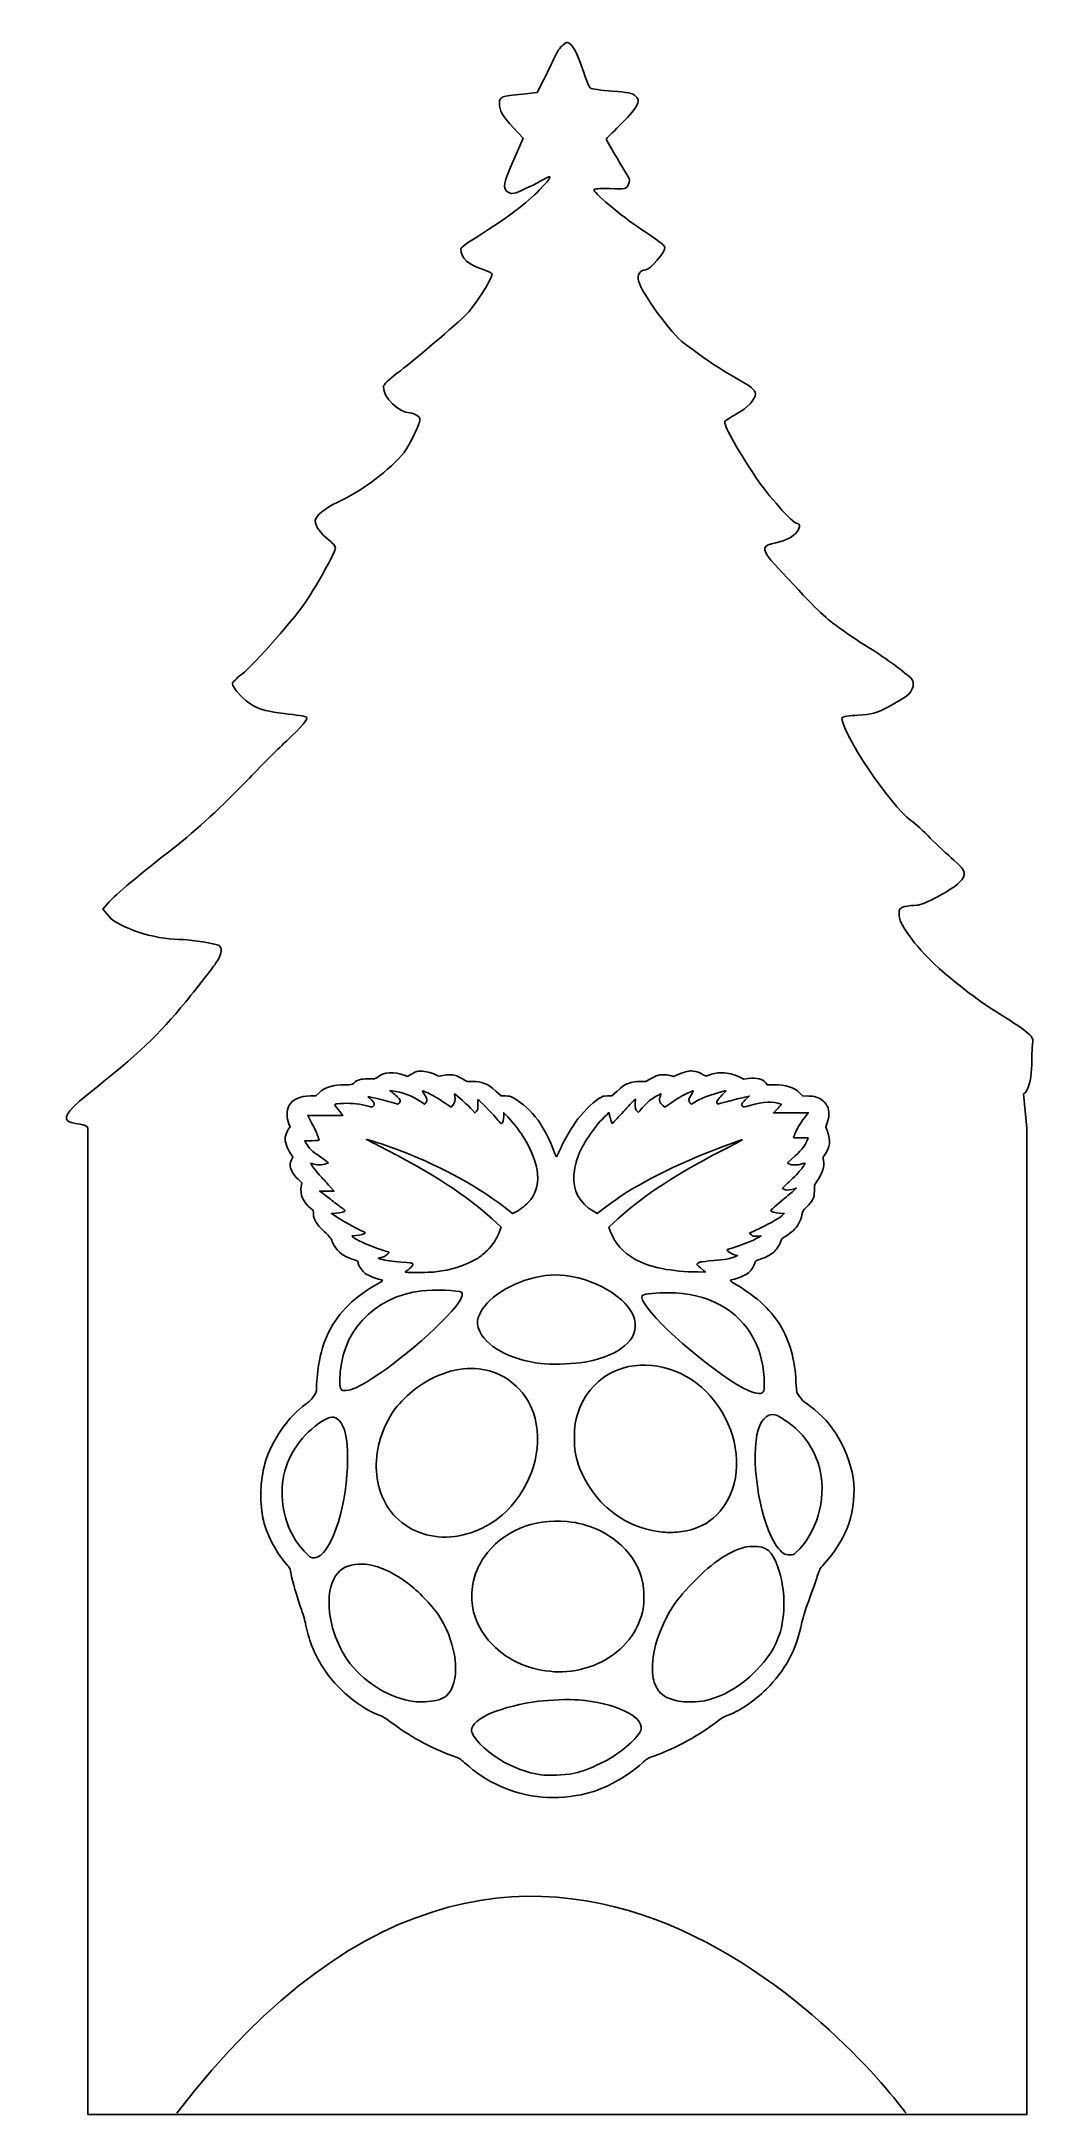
# Model space of a CAD drawing. Extents: x 48 to 331, y 45 to 638.
import ezdxf

# ---------------------------------------------------------------- set-up
doc = ezdxf.new("R2010")
doc.units = 0
doc.layers.add('Layer_1', color=7, linetype='CONTINUOUS')

msp = doc.modelspace()

# ---------------------------------------------------------------- linework, layer by layer
at = {"layer": 'Layer_1', "color": 7}
for points in [[(184.998818, 622.967236), (189.217406, 623.379444), (191.13228, 627.122027)], [(182.608617, 604.445032), (185.230292, 610.323965), (182.412343, 613.333233)], [(66.907421, 387.807463), (65.077648, 389.926091), (66.883604, 392.017102)], [(147.791963, 338.035601), (147.12276, 338.130116), (147.72789, 337.617266)], [(151.443862, 342.386501), (152.084842, 342.125051), (153.45147, 342.891941)], [(177.373748, 337.949396), (178.89216, 336.543379), (180.12633, 336.543379)], [(209.305583, 336.543379), (210.546413, 336.543379), (212.06487, 337.949396)], [(227.191943, 342.370541), (228.176693, 342.126634), (229.725585, 342.754811)], [(247.123792, 341.883679), (248.250615, 341.337866), (249.549615, 341.512954)], [(254.539418, 340.297871), (254.98743, 339.736924), (256.79313, 339.736924)], [(60.832593, 327.374339), (60.832593, 45.36), (329.192929, 45.36), (329.192929, 327.374339), (328.186806, 337.114622)], [(132.413752, 332.532529), (133.667438, 330.950794), (128.650665, 330.950794), (123.633938, 330.950794), (124.853002, 328.672819)], [(124.432815, 336.542839), (126.00195, 336.544339), (126.892733, 337.430246)], [(149.757705, 334.489166), (149.46504, 334.156451), (147.792053, 334.644491)], [(157.401735, 334.571209), (157.057462, 334.153129), (155.756947, 335.023856)], [(165.08826, 333.911374), (164.58405, 333.362674), (162.879765, 334.520036)], [(171.852, 332.233361), (171.35688, 331.703884), (170.580368, 332.645779)], [(217.20114, 334.452536), (217.307243, 335.649724), (216.782678, 335.179714)], [(227.392777, 334.520059), (225.68478, 333.360146), (225.170025, 333.774206)], [(234.128348, 334.707296), (233.221417, 334.153039), (232.875982, 334.572491)], [(248.691998, 335.433161), (249.796185, 336.526031), (246.977122, 335.830429)], [(265.575157, 330.272989), (266.661465, 331.751674), (261.687615, 331.751674), (256.713728, 331.751674), (257.953485, 332.944234)], [(264.199335, 337.445246), (265.070438, 336.578944), (266.828655, 336.516919)], [(118.180582, 327.112046), (118.598272, 327.744146), (118.259662, 328.565396)], [(180.780743, 330.591064), (179.663925, 331.750684), (179.6496, 330.830876)], [(209.845702, 331.166021), (209.734882, 331.778816), (208.987065, 331.086109)], [(211.07889, 329.067679), (210.660262, 328.700734), (210.308385, 329.626939)], [(272.12493, 328.877486), (271.689705, 327.689224), (272.169502, 326.390464)], [(124.88715, 323.757214), (122.77521, 323.757214), (123.187222, 322.980236)], [(266.338245, 323.798711), (266.654985, 324.558079), (264.566182, 324.558079)], [(129.120727, 317.784109), (129.52137, 317.372786), (129.03696, 317.196971)], [(261.237337, 317.101076), (260.764237, 317.396906), (262.931407, 319.418884)], [(121.766033, 310.654616), (121.939838, 311.684411), (120.864743, 312.724811)], [(129.90081, 310.769141), (131.168183, 309.370421), (129.107393, 309.362921), (127.046603, 309.355421), (127.627298, 308.923309)], [(262.72857, 309.678821), (263.230462, 310.190089), (262.792425, 310.031524)], [(269.253502, 312.256579), (268.43415, 311.072546), (268.426575, 309.459086)], [(131.778427, 303.015694), (130.392615, 302.894929), (132.31659, 301.671206)], [(179.902132, 304.731686), (182.193735, 302.978374), (182.894625, 303.316106)], [(205.28616, 303.595691), (206.399475, 302.959586), (208.715805, 304.734994)], [(259.430273, 302.528404), (259.811775, 302.926624), (258.47667, 303.024814)], [(137.453655, 296.628289), (136.316895, 296.534509), (136.752577, 296.099659)], [(178.4352, 297.774844), (178.87941, 299.048869), (176.325488, 301.415861)], [(212.279378, 301.418944), (209.725552, 299.052011), (210.109132, 297.937781)], [(250.427925, 296.857459), (249.869678, 297.334099), (252.953258, 298.776191)], [(252.516803, 296.152534), (253.17921, 296.549389), (252.082673, 296.465156)], [(245.861985, 290.642524), (246.500415, 290.956976), (245.998545, 291.063056)], [(144.27837, 290.256199), (143.776432, 290.141494), (144.529313, 289.916231)], [(161.92872, 286.506604), (161.93022, 286.505104)], [(235.20693, 286.220681), (237.29817, 286.202306), (236.713365, 286.694164)], [(263.178847, 254.853131), (263.376172, 251.735936), (264.180667, 250.585879)], [(253.765515, 251.922514), (253.76583, 251.922551)], [(199.154385, 142.795024), (199.154385, 142.795309)], [(190.706018, 136.075654), (190.705695, 136.080904)]]:
    msp.add_lwpolyline(points, dxfattribs=at)
for points in [[(194.157343, 633.44564), (194.767945, 634.865225), (195.865379, 636.480269), (196.596148, 637.034663)], [(196.596148, 637.034663), (197.862614, 637.995501), (197.984925, 637.977113), (199.213149, 636.641144)], [(199.213149, 636.641144), (199.921802, 635.870324), (201.249754, 632.944418), (202.164182, 630.139119)], [(191.13228, 627.122027), (192.185453, 629.180427), (193.54672, 632.026058), (194.157343, 633.44564)], [(202.164182, 630.139119), (203.078594, 627.33386), (204.087903, 624.851774), (204.407056, 624.623357)], [(178.411763, 620.398559), (178.411763, 622.159404), (178.973691, 622.378531), (184.998818, 622.967236)], [(204.407056, 624.623357), (204.726206, 624.394961), (207.534337, 624.034247), (210.647305, 623.821734)], [(210.647305, 623.821734), (215.014501, 623.523586), (216.544932, 623.186339), (217.347661, 622.345215)], [(217.347661, 622.345215), (218.347534, 621.29751), (218.352637, 621.183473), (217.479047, 619.416185)], [(182.412343, 613.333233), (179.265081, 616.694159), (178.411763, 618.201161), (178.411763, 620.398559)], [(217.479047, 619.416185), (216.979081, 618.404789), (214.852927, 615.934352), (212.754217, 613.926341)], [(212.754217, 613.926341), (210.655485, 611.918348), (208.938393, 610.161732), (208.938393, 610.022798)], [(208.938393, 610.022798), (208.938393, 609.781223), (212.730088, 603.378714), (214.867913, 600.010345)], [(180.940051, 594.874703), (179.234606, 595.886675), (179.518728, 597.516248), (182.608617, 604.445032)], [(189.883395, 595.563622), (193.416846, 599.247164), (193.779258, 600.204183), (191.013563, 598.54824)], [(214.867913, 600.010345), (215.711866, 598.680615), (215.778812, 598.177528), (215.260903, 597.057023)], [(172.49068, 582.461328), (180.494683, 587.447339), (186.274153, 591.801149), (189.883395, 595.563622)], [(185.729749, 595.840808), (182.730283, 594.427493), (181.956699, 594.271432), (180.940051, 594.874703)], [(191.013563, 598.54824), (190.074943, 597.986221), (187.6972, 596.767873), (185.729749, 595.840808)], [(209.945109, 595.91747), (206.972813, 596.051025), (205.317417, 595.90429), (205.427863, 595.519073)], [(205.427863, 595.519073), (205.787942, 594.260368), (214.849077, 586.859843), (220.082423, 583.55028)], [(215.260903, 597.057023), (214.675554, 595.790702), (214.343986, 595.719626), (209.945109, 595.91747)], [(167.359059, 578.747492), (167.359059, 579.031926), (169.668309, 580.703145), (172.49068, 582.461328)], [(220.082423, 583.55028), (223.071662, 581.659847), (225.590465, 579.693155), (225.679672, 579.179818)], [(174.069629, 572.693057), (169.536662, 574.081214), (167.359059, 576.04591), (167.359059, 578.747492)], [(225.679672, 579.179818), (225.904218, 577.887974), (221.467904, 572.666372), (220.145754, 572.666372)], [(168.801316, 559.814956), (170.943423, 561.808123), (176.306494, 570.06542), (176.306494, 571.370338)], [(176.306494, 571.370338), (176.306494, 571.721077), (175.299914, 572.316287), (174.069629, 572.693057)], [(220.145754, 572.666372), (218.653336, 572.666372), (217.719221, 571.187171), (218.170908, 569.539287)], [(218.170908, 569.539287), (219.180473, 565.856396), (227.595098, 554.316293), (231.132013, 551.764086)], [(149.332572, 543.253516), (153.083092, 546.01895), (163.476292, 554.860083), (168.801316, 559.814956)], [(231.132013, 551.764086), (231.807203, 551.276858), (234.017504, 549.647363), (236.043779, 548.142945)], [(236.043779, 548.142945), (238.07012, 546.638556), (241.865215, 544.177681), (244.477327, 542.674397)], [(145.2536, 539.229554), (145.2536, 539.832272), (146.913653, 541.469934), (149.332572, 543.253516)], [(244.477327, 542.674397), (250.715963, 539.083979), (251.570205, 538.433), (251.570205, 537.269048)], [(152.848919, 531.836223), (149.70659, 531.836223), (145.2536, 536.170779), (145.2536, 539.229554)], [(251.570205, 537.269048), (251.570205, 535.582574), (249.317788, 533.17931), (246.185447, 531.52363)], [(155.021499, 530.956029), (154.459582, 531.44015), (153.481938, 531.836223), (152.848919, 531.836223)], [(154.329171, 526.233138), (156.003131, 529.986076), (156.019303, 530.096378), (155.021499, 530.956029)], [(242.887813, 529.402139), (242.407256, 528.501841), (245.803237, 522.321585), (251.690258, 513.382847)], [(246.185447, 531.52363), (244.526564, 530.646778), (243.042585, 529.69208), (242.887813, 529.402139)], [(151.171251, 520.524179), (151.965403, 521.550635), (153.38647, 524.119658), (154.329171, 526.233138)], [(132.095622, 506.233905), (138.894916, 509.305487), (147.449716, 515.714225), (151.171251, 520.524179)], [(251.690258, 513.382847), (254.908808, 508.495779), (262.364996, 500.147121), (263.511028, 500.147121)], [(125.779808, 501.008797), (125.779808, 502.286445), (128.693608, 504.697031), (132.095622, 506.233905)], [(129.489985, 495.62903), (127.291442, 497.313632), (125.779808, 499.505516), (125.779808, 501.008797)], [(263.511028, 500.147121), (264.58261, 500.147121), (264.327152, 498.663674), (263.01763, 497.281394)], [(123.762283, 478.817952), (127.387562, 484.504552), (131.569322, 492.243985), (131.569322, 493.266914)], [(131.569322, 493.266914), (131.569322, 493.689785), (130.633608, 494.752757), (129.489985, 495.62903)], [(256.17547, 494.381498), (253.336558, 493.829666), (253.606408, 492.284472), (257.228087, 488.353697)], [(263.01763, 497.281394), (261.788239, 495.983693), (259.560099, 495.039379), (256.17547, 494.381498)], [(257.228087, 488.353697), (268.116506, 476.536167), (270.578565, 474.081579), (274.551372, 471.083185)], [(104.702899, 457.051943), (108.609735, 460.098312), (120.444565, 473.613772), (123.762283, 478.817952)], [(274.551372, 471.083185), (276.991171, 469.241756), (281.048868, 466.490783), (283.568394, 464.969906)], [(283.568394, 464.969906), (287.802802, 462.413849), (293.627488, 458.217394), (295.976381, 456.030414)], [(102.095425, 454.446757), (102.095425, 454.761352), (103.268789, 455.933676), (104.702899, 457.051943)], [(108.103342, 448.093905), (105.521803, 449.50796), (102.095425, 453.131042), (102.095425, 454.446757)], [(294.858709, 450.944538), (294.063335, 450.317265), (291.636227, 448.873234), (289.465152, 447.735578)], [(295.976381, 456.030414), (297.287051, 454.810116), (296.768523, 452.450772), (294.858709, 450.944538)], [(116.883337, 445.877714), (112.500454, 446.384801), (110.132274, 446.982568), (108.103342, 448.093905)], [(123.319361, 444.873008), (123.080445, 445.043724), (120.184276, 445.495774), (116.883337, 445.877714)], [(117.621862, 438.08775), (121.948197, 442.086974), (123.924526, 444.440603), (123.319361, 444.873008)], [(280.912507, 445.409342), (278.379547, 445.267625), (276.3072, 444.928751), (276.3072, 444.656384)], [(276.3072, 444.656384), (276.3072, 440.172094), (290.122823, 419.611519), (296.044157, 415.283641)], [(289.465152, 447.735578), (286.192729, 446.020807), (284.73033, 445.623047), (280.912507, 445.409342)], [(106.966786, 427.406099), (110.800738, 431.407905), (115.595527, 436.214625), (117.621862, 438.08775)], [(85.249216, 407.378764), (91.944422, 412.60724), (99.189363, 419.288306), (106.966786, 427.406099)], [(296.044157, 415.283641), (297.202034, 414.437392), (299.688925, 412.180299), (301.570526, 410.267954)], [(301.570526, 410.267954), (303.452107, 408.355611), (306.469601, 405.516699), (308.276008, 403.959223)], [(66.883604, 392.017102), (68.595508, 393.999242), (75.335998, 399.637247), (85.249216, 407.378764)], [(308.276008, 403.959223), (311.83329, 400.892216), (312.09113, 399.817148), (309.814285, 397.545066)], [(309.814285, 397.545066), (307.691107, 395.426225), (299.536662, 391.063663), (297.699429, 391.063663)], [(86.797258, 381.308499), (79.842271, 381.319129), (69.628527, 384.656754), (66.907421, 387.807463)], [(294.267812, 390.682749), (292.919939, 390.370612), (292.626405, 390.013129), (292.641712, 388.702182)], [(292.641712, 388.702182), (292.668712, 386.539589), (293.396882, 385.163207), (297.068797, 380.35442)], [(297.699429, 391.063663), (296.716649, 391.063663), (295.172419, 390.892096), (294.267812, 390.682749)], [(97.753286, 379.772433), (94.734983, 380.564363), (89.457287, 381.304352), (86.797258, 381.308499)], [(97.505033, 374.667179), (99.280766, 377.382359), (99.376308, 379.346641), (97.753286, 379.772433)], [(297.068797, 380.35442), (301.438715, 374.631506), (311.670972, 366.047183), (321.290221, 360.033818)], [(88.770028, 363.492454), (92.786383, 368.433814), (96.717138, 373.462469), (97.505033, 374.667179)], [(60.564257, 336.826593), (75.643033, 348.837066), (80.890024, 353.797583), (88.770028, 363.492454)], [(321.290221, 360.033818), (330.093051, 354.530877), (331.323888, 353.431934), (330.804935, 351.538767)], [(330.804935, 351.538767), (330.270061, 349.587644), (331.347699, 338.983829), (328.186701, 337.114622)], [(229.725585, 342.754811), (231.837195, 343.611131), (232.603072, 343.786361), (233.74119, 343.673696)], [(126.892733, 337.430584), (128.47815, 339.007106), (130.851165, 339.741784), (134.35824, 339.741784)], [(134.35824, 339.741784), (136.18887, 339.741784), (136.20834, 339.745534), (136.802722, 340.244449)], [(136.802722, 340.244449), (137.95236, 341.208941), (138.69501, 341.419661), (140.96673, 341.425901)], [(140.96673, 341.425901), (142.785667, 341.429651), (143.050912, 341.466626), (143.392597, 341.760049)], [(143.392598, 341.760049), (145.354883, 343.438721), (148.30428, 343.668169), (151.443862, 342.386501)], [(155.756947, 335.023856), (153.461977, 336.560531), (150.61932, 337.635416), (147.791963, 338.035601)], [(153.45147, 342.891941), (154.769325, 343.631501), (154.861335, 343.657819), (156.029775, 343.630601)], [(156.029775, 343.630601), (157.387695, 343.598276), (158.64867, 343.291091), (160.231868, 342.605359)], [(158.108347, 337.335551), (156.1347, 338.278811), (156.150322, 338.283806), (156.997305, 336.983141)], [(160.231868, 342.605359), (161.289915, 342.146944), (161.311935, 342.144544), (162.266468, 342.380816)], [(162.266468, 342.380816), (163.470847, 342.679144), (165.03084, 342.687731), (165.880763, 342.399191)], [(165.880763, 342.399169), (166.237358, 342.278779), (167.131455, 341.829259), (167.867572, 341.400064)], [(167.867572, 341.400064), (169.201815, 340.622179), (169.210103, 340.619854), (170.544383, 340.656964)], [(170.544382, 340.656964), (173.48697, 340.738999), (175.015793, 340.132751), (177.373747, 337.949396)], [(212.06487, 337.949396), (214.42284, 340.132751), (215.951662, 340.738871), (218.89425, 340.656964)], [(218.89425, 340.656964), (220.228477, 340.620814), (220.236803, 340.620814), (221.571053, 341.400064)], [(221.571053, 341.400064), (222.307162, 341.829461), (223.201223, 342.278869), (223.55787, 342.399169)], [(223.55787, 342.399169), (224.41251, 342.687454), (225.969555, 342.677089), (227.191943, 342.370519)], [(233.278995, 336.985676), (234.126022, 338.286206), (234.1416, 338.281234), (232.167945, 337.338086)], [(233.74119, 343.673696), (234.855277, 343.563394), (235.603815, 343.291331), (236.648205, 342.618011)], [(243.189203, 338.086016), (243.058935, 338.210629), (237.13269, 336.273296), (236.05902, 335.755421)], [(236.648205, 342.618011), (237.382695, 342.144431), (237.406027, 342.140546), (238.015552, 342.389861)], [(238.015552, 342.389861), (239.50671, 343.000076), (240.33678, 343.161341), (241.981732, 343.160366)], [(241.981733, 343.160366), (243.859823, 343.158866), (245.153115, 342.838039), (247.123793, 341.883679)], [(242.104447, 336.841091), (242.742555, 337.486174), (243.2307, 338.046371), (243.189203, 338.086016)], [(249.549615, 341.512954), (251.96475, 341.838146), (253.634415, 341.431654), (254.539418, 340.297871)], [(256.79313, 339.736924), (260.242088, 339.736924), (262.64148, 338.994499), (264.199335, 337.445246)], [(60.832593, 327.374339), (59.910806, 329.928752), (47.546351, 326.457553), (60.564257, 336.826593)], [(118.259663, 328.565396), (117.557595, 330.267394), (117.562282, 332.350691), (118.268888, 333.678551)], [(118.268918, 333.678551), (119.27142, 335.556199), (121.386765, 336.539156), (124.432815, 336.542839)], [(133.989795, 334.416589), (130.83018, 334.277291), (130.93332, 334.398214), (132.413752, 332.532529)], [(140.906572, 333.646339), (138.793927, 334.237099), (136.276147, 334.517434), (133.989795, 334.416589)], [(147.792053, 334.644491), (144.76845, 335.526574), (140.398245, 336.542951), (140.849085, 336.259279)], [(140.849085, 336.259279), (141.07926, 336.114656), (141.587288, 335.697386), (141.97836, 335.332406)], [(142.370483, 333.601189), (142.067888, 333.339754), (141.992093, 333.341899), (140.906573, 333.646339)], [(141.97836, 335.332406), (142.766235, 334.597031), (142.89003, 334.050484), (142.370483, 333.601189)], [(147.72789, 337.617266), (148.0608, 337.335409), (148.719495, 336.777686), (149.191785, 336.378326)], [(149.191785, 336.378326), (150.131303, 335.583821), (150.281047, 335.083961), (149.757705, 334.489166)], [(156.997305, 336.983141), (157.826857, 335.709461), (157.91343, 335.193056), (157.401735, 334.571209)], [(162.879765, 334.520036), (160.94745, 335.832334), (159.642247, 336.602471), (158.108348, 337.335551)], [(165.663457, 336.420319), (165.883665, 335.392489), (165.696757, 334.572604), (165.08826, 333.911374)], [(165.56781, 337.184494), (165.52986, 337.184494), (165.57231, 336.840671), (165.663457, 336.420319)], [(170.580368, 332.645779), (169.933328, 333.430691), (165.787643, 337.184494), (165.56781, 337.184494)], [(172.242225, 334.174406), (172.345927, 332.775229), (172.342643, 332.758211), (171.852, 332.233361)], [(172.261215, 335.569999), (172.19304, 335.581024), (172.184962, 334.950739), (172.24224, 334.174406)], [(178.005907, 329.622056), (177.16134, 330.708761), (172.495297, 335.539796), (172.261215, 335.569999)], [(180.12633, 336.543379), (181.264837, 336.543379), (181.449862, 336.493654), (182.512702, 335.900441)], [(182.512702, 335.900441), (185.048198, 334.485499), (187.36827, 332.376199), (189.454058, 329.589664)], [(200.137057, 329.025394), (201.897795, 331.544141), (204.913822, 334.577794), (206.871082, 335.798801)], [(206.871082, 335.798801), (208.02012, 336.515629), (208.111042, 336.543379), (209.305582, 336.543379)], [(213.877695, 332.072059), (212.568502, 330.621349), (211.308997, 329.269376), (211.07889, 329.067679)], [(216.782677, 335.179714), (216.494272, 334.921489), (215.186933, 333.522784), (213.877695, 332.072059)], [(217.90497, 332.061394), (217.276643, 332.559671), (217.08981, 333.194254), (217.20114, 334.452536)], [(218.543377, 332.298476), (218.230358, 331.885339), (218.159797, 331.859074), (217.90497, 332.061394)], [(221.57211, 335.389976), (220.765335, 334.784576), (219.27222, 333.260509), (218.543377, 332.298476)], [(224.606602, 337.138519), (224.503147, 337.237624), (222.486045, 336.075784), (221.57211, 335.389976)], [(225.170025, 333.774206), (224.18745, 334.564181), (223.94979, 335.425511), (224.41857, 336.497569)], [(224.41857, 336.497569), (224.55771, 336.816296), (224.642648, 337.104364), (224.606603, 337.138519)], [(232.167945, 337.338086), (230.633347, 336.604676), (229.328715, 335.834756), (227.392777, 334.520059)], [(232.875982, 334.572491), (232.363027, 335.195606), (232.449285, 335.711336), (233.278995, 336.985676)], [(236.05902, 335.755421), (235.49598, 335.483944), (234.62724, 335.012171), (234.128348, 334.707296)], [(240.692017, 334.360354), (240.35355, 334.868779), (240.624967, 335.345306), (242.104447, 336.841091)], [(242.487908, 334.652966), (241.256062, 334.297676), (240.784695, 334.220831), (240.692017, 334.360354)], [(246.977122, 335.830429), (245.426662, 335.447606), (243.406507, 334.917949), (242.487908, 334.652966)], [(247.587758, 334.109689), (247.587758, 334.236506), (248.084662, 334.832074), (248.691998, 335.433161)], [(247.90452, 333.605006), (247.73007, 333.755869), (247.587758, 333.982856), (247.587758, 334.109689)], [(249.96351, 333.815951), (248.311275, 333.356036), (248.20521, 333.345191), (247.90452, 333.605006)], [(258.953115, 334.219564), (256.453343, 335.081434), (254.136375, 334.977394), (249.96351, 333.815951)], [(257.953485, 332.944234), (258.813728, 333.771724), (259.119742, 334.162121), (258.953115, 334.219564)], [(266.828655, 336.516911), (268.324065, 336.463886), (268.72644, 336.389359), (269.520607, 336.018214)], [(269.520607, 336.018214), (270.743767, 335.446414), (271.625835, 334.608761), (272.144378, 333.526459)], [(272.144378, 333.526459), (272.737042, 332.289559), (272.729677, 330.529399), (272.124953, 328.877486)], [(117.196545, 324.755696), (117.33201, 325.503281), (117.700522, 326.385439), (118.180582, 327.112046)], [(124.853003, 328.672819), (125.523488, 327.419944), (126.24597, 325.891346), (126.45846, 325.275866)], [(179.046345, 328.595809), (178.939298, 328.559659), (178.471103, 329.023391), (178.005908, 329.622056)], [(179.649577, 330.830876), (179.635252, 329.790994), (179.337488, 328.688561), (179.046345, 328.595809)], [(185.147355, 325.011409), (184.054725, 326.744239), (182.18673, 329.131159), (180.780743, 330.591064)], [(189.454058, 329.589664), (190.795215, 327.797906), (192.961327, 323.665339), (193.914578, 321.079751)], [(195.372698, 320.439971), (196.467593, 322.970231), (198.637163, 326.879809), (200.137058, 329.025394)], [(208.987065, 331.086109), (205.929128, 328.253344), (202.632315, 323.493484), (201.03345, 319.603069)], [(210.308385, 329.626939), (210.114698, 330.136391), (209.906797, 330.828971), (209.845702, 331.166021)], [(262.889385, 325.757006), (263.407567, 327.072416), (264.188573, 328.385629), (265.575157, 330.272989)], [(272.169503, 326.390464), (273.190335, 323.626931), (272.981378, 321.963911), (271.322558, 319.649764)], [(118.965338, 319.714564), (117.72183, 321.568871), (116.994525, 323.641669), (117.196545, 324.755696)], [(123.187222, 322.980236), (123.815647, 321.795229), (125.122462, 320.540711), (127.01031, 319.309999)], [(126.922088, 323.957059), (126.981263, 323.803811), (126.506288, 323.757214), (124.88715, 323.757214)], [(126.45846, 325.275866), (126.671108, 324.660446), (126.879458, 324.066971), (126.922087, 323.957059)], [(143.74014, 322.403149), (141.879008, 323.356706), (140.37864, 324.158276), (140.405962, 324.184391)], [(140.405963, 324.184391), (140.49075, 324.265699), (145.652085, 322.562599), (148.448512, 321.530584)], [(176.325488, 301.415861), (169.167465, 308.049941), (159.10632, 314.530076), (143.74014, 322.403149)], [(148.448512, 321.530584), (160.47996, 317.090411), (171.30621, 311.308256), (179.902133, 304.731686)], [(186.652785, 306.091646), (190.72104, 310.333864), (190.18941, 317.015096), (185.147355, 325.011409)], [(193.914578, 321.079751), (194.31096, 320.004079), (194.673285, 319.123774), (194.719313, 319.123609)], [(194.719313, 319.123609), (194.766638, 319.123421), (195.059318, 319.715741), (195.372697, 320.439971)], [(208.715805, 304.734994), (216.286507, 310.537526), (226.383412, 315.857531), (239.724165, 321.073219)], [(244.70277, 322.321586), (229.59696, 314.593984), (219.406567, 308.024464), (212.279378, 301.418944)], [(239.724165, 321.073219), (243.561998, 322.573609), (247.7838, 324.104374), (247.866457, 324.025406)], [(247.866457, 324.025406), (247.901408, 323.993081), (246.474758, 323.228104), (244.70277, 322.321586)], [(262.47738, 324.634421), (262.47738, 324.675146), (262.663155, 325.181516), (262.889385, 325.757006)], [(264.566182, 324.558079), (263.417295, 324.558079), (262.47738, 324.594229), (262.47738, 324.634421)], [(262.931408, 319.418884), (265.061692, 321.406414), (265.662892, 322.179281), (266.338245, 323.798711)], [(120.864742, 312.724811), (119.08506, 314.447066), (118.31295, 316.287386), (118.761705, 317.737571)], [(118.761705, 317.737571), (118.874415, 318.102289), (119.081828, 318.524554), (119.22249, 318.675544)], [(119.22249, 318.675544), (119.45406, 318.924439), (119.430375, 319.021144), (118.965338, 319.714564)], [(124.909125, 317.189629), (124.463025, 317.352236), (124.452128, 317.344346), (124.641578, 317.001259)], [(124.641578, 317.001259), (125.090047, 316.188634), (126.176272, 314.803954), (127.366883, 313.526659)], [(129.03696, 317.196971), (127.68534, 316.705264), (126.247815, 316.702781), (124.909125, 317.189471)], [(127.01031, 319.309999), (127.95063, 318.697054), (128.90028, 318.010384), (129.120727, 317.784109)], [(201.03345, 319.603069), (200.445037, 318.171334), (199.791892, 315.463226), (199.66473, 313.928141)], [(264.823043, 317.108419), (263.50965, 316.735564), (261.824505, 316.731049), (261.237338, 317.100919)], [(261.700455, 312.486386), (263.312302, 313.985366), (264.391192, 315.141446), (264.96771, 315.987506)], [(265.770787, 317.305744), (265.735838, 317.338069), (265.31238, 317.247394), (264.823042, 317.108419)], [(264.96771, 315.987506), (265.441282, 316.682231), (265.802543, 317.275444), (265.770787, 317.305744)], [(271.031415, 318.104389), (271.374908, 316.470701), (270.75189, 314.422369), (269.253503, 312.256579)], [(271.322558, 319.649764), (270.86607, 319.012661), (270.85374, 318.948484), (271.031415, 318.104389)], [(124.545608, 304.361224), (122.32944, 306.180071), (121.375763, 308.339329), (121.766033, 310.654616)], [(127.366883, 313.526659), (128.063505, 312.779374), (129.203767, 311.538484), (129.90081, 310.769141)], [(127.627297, 308.923624), (127.946482, 308.686174), (129.075952, 307.819159), (130.136798, 306.997339)], [(199.66473, 313.928141), (199.3086, 309.628151), (201.374895, 305.830121), (205.28616, 303.595691)], [(259.296322, 310.120331), (259.294823, 310.190831), (260.37687, 311.255486), (261.700455, 312.486386)], [(259.87113, 309.763631), (259.55631, 309.889346), (259.29765, 310.049419), (259.296322, 310.120331)], [(262.792425, 310.031524), (261.727072, 309.645094), (260.459243, 309.528896), (259.87113, 309.763631)], [(259.968135, 307.325134), (261.210323, 308.338444), (262.452533, 309.397601), (262.72857, 309.678821)], [(268.426598, 309.459086), (268.419022, 308.014211), (268.366598, 307.745546), (267.930578, 306.886541)], [(125.291152, 302.745116), (125.291152, 303.735709), (125.281927, 303.757579), (124.545608, 304.361224)], [(128.314853, 297.839899), (125.949412, 300.113914), (125.291152, 301.181771), (125.291152, 302.745116)], [(130.136798, 306.997339), (131.197688, 306.175534), (132.57384, 305.141636), (133.194922, 304.699759)], [(134.324197, 303.747926), (134.324197, 303.469661), (133.166558, 303.136631), (131.778427, 303.015694)], [(133.194923, 304.699759), (133.816012, 304.257671), (134.324197, 303.829564), (134.324197, 303.747926)], [(182.894625, 303.316106), (184.122877, 303.907564), (185.615235, 305.009696), (186.652785, 306.091646)], [(252.953258, 298.776191), (256.008788, 300.205166), (258.6939, 301.760711), (259.430273, 302.528404)], [(255.952928, 303.731246), (255.952928, 303.931804), (257.442817, 305.265116), (259.968135, 307.325134)], [(258.47667, 303.024814), (257.175067, 303.120799), (255.952928, 303.462821), (255.952928, 303.731246)], [(264.85836, 302.525944), (264.567203, 300.881801), (263.716987, 299.359601), (262.34709, 298.030369)], [(266.254087, 304.808441), (265.083577, 303.707554), (265.060957, 303.670556), (264.85836, 302.525944)], [(267.930578, 306.886541), (267.61656, 306.267544), (267.02202, 305.530624), (266.254087, 304.808441)], [(130.63833, 294.960724), (130.298325, 295.854596), (130.015447, 296.205004), (128.314853, 297.839899)], [(132.31659, 301.671206), (134.20704, 300.468784), (136.821292, 299.043934), (139.050435, 298.001074)], [(140.17971, 297.381671), (140.17971, 297.175736), (138.514117, 296.715686), (137.453655, 296.628289)], [(139.050435, 298.001074), (139.671525, 297.710621), (140.17971, 297.431734), (140.17971, 297.381671)], [(174.895778, 292.339106), (176.5968, 293.976259), (177.70344, 295.675856), (178.4352, 297.774844)], [(210.109132, 297.937781), (211.270275, 294.566434), (213.716895, 291.786484), (217.243148, 289.831714)], [(252.082673, 296.465156), (251.04447, 296.385686), (250.956457, 296.406431), (250.427925, 296.857459)], [(260.274862, 296.430206), (259.162432, 295.832366), (259.116285, 295.782229), (258.71646, 294.737464)], [(262.34709, 298.030369), (261.728977, 297.430601), (260.796502, 296.710526), (260.274862, 296.430206)], [(136.667595, 289.785281), (133.52484, 290.743699), (131.620898, 292.377994), (130.63833, 294.960724)], [(136.752578, 296.099659), (137.469705, 295.384451), (140.23185, 294.126019), (143.609265, 292.975834)], [(143.609265, 292.975834), (145.35759, 292.380454), (146.820165, 291.868429), (146.859427, 291.838024)], [(146.47062, 291.323906), (146.005103, 290.859686), (145.195343, 290.465269), (144.27837, 290.256199)], [(146.859427, 291.838024), (146.897452, 291.805699), (146.72397, 291.576581), (146.47062, 291.323906)], [(172.3026, 290.208499), (172.900717, 290.583184), (174.067642, 291.542066), (174.895778, 292.339106)], [(239.55744, 289.469914), (242.711647, 289.703411), (244.709738, 290.074856), (245.861985, 290.642524)], [(243.80928, 292.119236), (243.46773, 292.459826), (243.411983, 292.593604), (243.588293, 292.648331)], [(243.588292, 292.648331), (247.987245, 294.014951), (250.776765, 295.109711), (252.516802, 296.152534)], [(245.998545, 291.063056), (245.109525, 291.250729), (244.27785, 291.651941), (243.80928, 292.119236)], [(256.63026, 291.743629), (255.786952, 291.053899), (254.049517, 290.169296), (252.774585, 289.780459)], [(258.71646, 294.737464), (258.283613, 293.606929), (257.455973, 292.418944), (256.63026, 291.743629)], [(138.006, 288.913511), (138.006, 289.287259), (137.746485, 289.456271), (136.667595, 289.785281)], [(139.73226, 286.092229), (139.048755, 286.662326), (138.006, 288.366559), (138.006, 288.913511)], [(143.861513, 284.193589), (142.385632, 284.555134), (140.579385, 285.385654), (139.73226, 286.092229)], [(144.529313, 289.916231), (145.92843, 289.497199), (147.612975, 289.251911), (150.384832, 289.063211)], [(150.384833, 289.063211), (152.952098, 288.888491), (153.73179, 288.748774), (153.73023, 288.463406)], [(152.213662, 286.772884), (151.348965, 286.216481), (151.348643, 286.215896), (151.828643, 286.138429)], [(151.828643, 286.138429), (152.092897, 286.097704), (154.002855, 286.081204), (156.073207, 286.106104)], [(153.73023, 288.463406), (153.72798, 288.107419), (152.965035, 287.256326), (152.213662, 286.772884)], [(156.073207, 286.106126), (159.067267, 286.142276), (160.265355, 286.223584), (161.92872, 286.506604)], [(161.929988, 286.505449), (165.903008, 287.180441), (169.545097, 288.480701), (172.3026, 290.208499)], [(197.165527, 285.239711), (190.080915, 286.079554), (180.978135, 283.049306), (175.709797, 278.097356)], [(217.239525, 271.546556), (216.646237, 277.646209), (207.270247, 284.041849), (197.165527, 285.239711)], [(217.243148, 289.831714), (221.362215, 287.548414), (227.638103, 286.286861), (235.20693, 286.220681)], [(234.87303, 288.422209), (234.87303, 288.632801), (235.309177, 288.911861), (235.902472, 289.081181)], [(236.713365, 286.694186), (235.433782, 287.774704), (234.87303, 288.301226), (234.87303, 288.422209)], [(235.902472, 289.081181), (236.210295, 289.168909), (237.855187, 289.344064), (239.55744, 289.469914)], [(249.70992, 286.087406), (248.86278, 285.380824), (247.056525, 284.550304), (245.580697, 284.188759)], [(251.436165, 288.908681), (251.436165, 288.361766), (250.393372, 286.657534), (249.70992, 286.087406)], [(252.774585, 289.780459), (251.69568, 289.451689), (251.436165, 289.282399), (251.436165, 288.908681)], [(156.241785, 280.845034), (142.153208, 279.051619), (132.81969, 268.796989), (132.81969, 255.111596)], [(135.245557, 276.692764), (137.992267, 279.344074), (140.36358, 281.066681), (143.952247, 283.017611)], [(145.074563, 283.811681), (145.005413, 283.874981), (144.45963, 284.046964), (143.861513, 284.193589)], [(143.952247, 283.017611), (144.638595, 283.390924), (145.143608, 283.748036), (145.074563, 283.811681)], [(167.567273, 280.409284), (166.83537, 280.989709), (159.57369, 281.268964), (156.241785, 280.845034)], [(165.921427, 276.386381), (167.623957, 278.532019), (168.189975, 279.915521), (167.567273, 280.409284)], [(219.355778, 279.599104), (219.240803, 279.509906), (219.14646, 279.216724), (219.14646, 278.947654)], [(219.14646, 278.947654), (219.14646, 275.576726), (235.480568, 260.603876), (246.24915, 254.103611)], [(226.66047, 280.296926), (223.69014, 280.298426), (219.775507, 279.924079), (219.355777, 279.599104)], [(251.173455, 267.032456), (246.720188, 275.509189), (237.881205, 280.292104), (226.66047, 280.296926)], [(244.362675, 283.801864), (244.290525, 283.735639), (245.174318, 283.123954), (246.3258, 282.442436)], [(245.580697, 284.188759), (244.982557, 284.042306), (244.43445, 283.868599), (244.362675, 283.801864)], [(246.3258, 282.442436), (249.51771, 280.553224), (251.647612, 278.965346), (253.94634, 276.761141)], [(126.72669, 259.493996), (127.8543, 266.662616), (130.602577, 272.211056), (135.245557, 276.692764)], [(137.34963, 253.127374), (144.62046, 256.418314), (160.032105, 268.964231), (165.921427, 276.386381)], [(175.709798, 278.097356), (173.535967, 276.054034), (172.130032, 273.521974), (172.138837, 271.666256)], [(253.94634, 276.761141), (258.160478, 272.720216), (260.651865, 268.400104), (262.05933, 262.693046)], [(172.138837, 271.666256), (172.141087, 271.258069), (172.31691, 270.451159), (172.530487, 269.873561)], [(172.530487, 269.873561), (174.315892, 265.041184), (181.36608, 261.140734), (190.28715, 260.049829)], [(201.500317, 260.273269), (211.575855, 261.727211), (217.763542, 266.159149), (217.239525, 271.546556)], [(254.11242, 254.392166), (254.11242, 258.882259), (253.046355, 263.467586), (251.173455, 267.032456)], [(238.697362, 250.782019), (232.37322, 258.028894), (222.124132, 261.298159), (213.709538, 258.752651)], [(262.05933, 262.693046), (262.699725, 260.096329), (262.963905, 258.246004), (263.178847, 254.853131)], [(126.127665, 252.749599), (126.127665, 254.192621), (126.432165, 257.622581), (126.72669, 259.493996)], [(132.81969, 255.111596), (132.81969, 253.334111), (132.85269, 253.100359), (133.182457, 252.702394)], [(172.573717, 258.540806), (166.778498, 259.237789), (159.689047, 256.960489), (154.165372, 252.627664)], [(183.280725, 253.510429), (180.12594, 256.509596), (176.913428, 258.018896), (172.573718, 258.540806)], [(190.28715, 260.049829), (192.836385, 259.738249), (198.585675, 259.852496), (201.500362, 260.273306)], [(213.709538, 258.752651), (207.800595, 256.965221), (203.126647, 252.410974), (201.017745, 246.385969)], [(123.149527, 248.504681), (124.097325, 249.173254), (124.660732, 249.729304), (125.28258, 250.609871)], [(125.28258, 250.609871), (126.060803, 251.711824), (126.127665, 251.881069), (126.127665, 252.749599)], [(133.182457, 252.702394), (133.527697, 252.282941), (133.599195, 252.265286), (134.65905, 252.337669)], [(134.65905, 252.337669), (135.52545, 252.396769), (136.12305, 252.572606), (137.349547, 253.127501)], [(154.165372, 252.627664), (152.530035, 251.344841), (149.936003, 248.799004), (148.701405, 247.265171)], [(188.119432, 245.977414), (187.051725, 249.091714), (185.67633, 251.232941), (183.280725, 253.510429)], [(245.001593, 224.094934), (247.914787, 232.592389), (245.444408, 243.050831), (238.697362, 250.782019)], [(246.24915, 254.103611), (249.222397, 252.308839), (251.146005, 251.516494), (252.552585, 251.507119)], [(252.552585, 251.507119), (253.292888, 251.503369), (253.469198, 251.562544), (253.765515, 251.922514)], [(253.76583, 251.922551), (254.075587, 252.299021), (254.11242, 252.561904), (254.11242, 254.392166)], [(264.180667, 250.585879), (264.763267, 249.752944), (265.29684, 249.226054), (266.115563, 248.675306)], [(111.381675, 231.442166), (113.49261, 238.340674), (117.994943, 244.868779), (123.149528, 248.504681)], [(127.802498, 243.585866), (122.10957, 239.915794), (118.156193, 234.389599), (116.852265, 228.279034)], [(132.55047, 243.826526), (131.306348, 245.142364), (130.124032, 245.082424), (127.802497, 243.585866)], [(135.010665, 232.798136), (135.010762, 238.820464), (134.308882, 241.966789), (132.55047, 243.826526)], [(148.701405, 247.265171), (147.480967, 245.748941), (145.658625, 242.261681), (144.802118, 239.803421)], [(181.815165, 219.290314), (188.562038, 227.021501), (191.032605, 237.479944), (188.119432, 245.977414)], [(201.017745, 246.385969), (200.125777, 243.837701), (199.846223, 242.062736), (199.834477, 238.872716)], [(257.092185, 245.432359), (254.753078, 245.840996), (252.82095, 243.642484), (252.030053, 239.672014)], [(262.338705, 242.178379), (260.56908, 243.633566), (257.89494, 245.292139), (257.092185, 245.432359)], [(266.115563, 248.675306), (269.377515, 246.481031), (272.36361, 243.460369), (274.48911, 240.204851)], [(144.802118, 239.803421), (142.835573, 234.159326), (142.708133, 228.347801), (144.440325, 223.295674)], [(199.834477, 238.872716), (199.820153, 235.504819), (200.074575, 233.844154), (201.024187, 231.043504)], [(252.030053, 239.672014), (250.256145, 230.766454), (253.200585, 214.048564), (257.632778, 207.860606)], [(270.08055, 229.397906), (269.027002, 234.345739), (266.211547, 238.993586), (262.338705, 242.178379)], [(274.48911, 240.204851), (279.833152, 232.019764), (281.176762, 222.784729), (278.262645, 214.268959)], [(110.815853, 216.134374), (109.866758, 220.902094), (110.077515, 226.604006), (111.381675, 231.442166)], [(126.551708, 204.803606), (130.872277, 206.678891), (135.010433, 220.373914), (135.010665, 232.798136)], [(116.852265, 228.279034), (115.49814, 221.933314), (116.814315, 214.678061), (120.27789, 209.377039)], [(201.024187, 231.043504), (202.213132, 227.537689), (204.594097, 223.630429), (207.43164, 220.528789)], [(263.16642, 206.032616), (269.050957, 211.454921), (271.87161, 220.986746), (270.08055, 229.397906)], [(144.440325, 223.295674), (145.427678, 220.415704), (146.784832, 218.209571), (148.83909, 216.145369)], [(165.777885, 210.651289), (171.781913, 211.426376), (177.76524, 214.649486), (181.815165, 219.290314)], [(207.43164, 220.528789), (211.816665, 215.735569), (218.511675, 212.434901), (225.002318, 211.866274)], [(238.38636, 214.975526), (241.404038, 217.194889), (243.740085, 220.415171), (245.001593, 224.094934)], [(117.5316, 202.733449), (114.230722, 206.608376), (111.814943, 211.374664), (110.739368, 216.134374)], [(148.83909, 216.145369), (153.243247, 211.719881), (159.168465, 209.798066), (165.778043, 210.651289)], [(197.76747, 214.879339), (188.122072, 215.859101), (179.149988, 212.028664), (174.026287, 204.743426)], [(213.30216, 208.025411), (209.23086, 211.902709), (203.895007, 214.256854), (197.76747, 214.879339)], [(229.18482, 211.867466), (232.853078, 212.190146), (236.081843, 213.280736), (238.38636, 214.975526)], [(278.262645, 214.268959), (276.860167, 210.170539), (273.892388, 205.432849), (270.740295, 202.260394)], [(120.27789, 209.377039), (121.513485, 207.486626), (123.908708, 204.861199), (124.62195, 204.615439)], [(219.42159, 197.310124), (218.493382, 201.535181), (216.557205, 204.925504), (213.30216, 208.025411)], [(225.002318, 211.866274), (227.087895, 211.683664), (227.09445, 211.683664), (229.18482, 211.867774)], [(250.85007, 207.767854), (249.304583, 207.756829), (248.795348, 207.685076), (247.67139, 207.317599)], [(258.033608, 201.797209), (256.307025, 206.550349), (254.808922, 207.795491), (250.85007, 207.767854)], [(257.632778, 207.860606), (258.99408, 205.959994), (260.07876, 205.257851), (261.518738, 205.345144)], [(118.92537, 199.696106), (118.564507, 201.515749), (118.558808, 201.527531), (117.5316, 202.733449)], [(124.62195, 204.615439), (125.124218, 204.442181), (125.89173, 204.517249), (126.551708, 204.803809)], [(134.365477, 201.804146), (132.15456, 200.735389), (130.726935, 198.530284), (129.95511, 194.991986)], [(152.310203, 197.177636), (145.556235, 202.283134), (138.904178, 203.998136), (134.365477, 201.804146)], [(174.026288, 204.743426), (172.572, 202.675601), (171.252068, 199.526569), (170.77665, 196.990399)], [(247.67139, 207.317599), (242.725222, 205.700231), (237.330758, 201.610684), (231.624442, 195.152261)], [(258.364703, 182.363546), (260.31825, 188.203654), (260.18772, 195.867506), (258.033608, 201.797209)], [(261.518737, 205.345144), (262.376182, 205.397119), (262.559917, 205.473791), (263.16642, 206.032616)], [(270.740295, 202.260394), (270.104377, 201.620321), (269.942678, 201.285491), (269.273888, 199.223081)], [(121.614345, 190.395304), (120.263115, 194.269129), (119.431477, 197.145664), (118.92537, 199.696106)], [(160.798335, 188.450224), (158.995643, 191.068189), (155.117955, 195.055196), (152.310203, 197.177636)], [(170.77665, 196.990399), (170.496773, 195.497749), (170.497238, 191.504359), (170.7774, 190.116611)], [(219.50202, 189.956726), (219.832088, 191.713691), (219.788985, 195.637249), (219.42159, 197.310124)], [(269.273888, 199.223081), (268.860465, 197.948246), (267.755265, 194.783096), (266.817825, 192.189409)], [(123.035018, 185.599616), (122.890095, 186.412481), (122.250878, 188.570524), (121.614345, 190.395304)], [(129.95511, 194.991986), (129.622665, 193.468286), (129.706485, 189.407449), (130.114717, 187.238921)], [(170.777505, 190.116611), (171.35625, 187.249309), (172.892325, 183.935921), (174.709508, 181.635056)], [(216.253357, 182.203699), (217.708222, 184.276789), (219.02565, 187.420924), (219.50202, 189.956726)], [(231.624442, 195.152261), (229.1643, 192.367909), (228.3279, 191.237254), (226.879125, 188.737384)], [(266.817825, 192.189409), (265.65162, 188.962834), (264.993668, 186.867904), (264.734303, 185.555351)], [(86.271324, 45.773121), (192.855299, 185.243386), (294.617792, 45.773121), (294.617792, 45.773121)], [(127.920322, 173.238874), (125.522392, 177.026201), (123.774825, 181.447894), (123.035017, 185.599616)], [(130.114717, 187.238921), (131.020373, 182.428901), (133.15542, 177.537769), (135.785393, 174.248074)], [(164.589083, 166.778486), (167.347868, 171.675641), (165.644865, 181.411834), (160.798335, 188.450224)], [(226.879125, 188.737384), (225.088695, 185.648029), (223.511145, 181.658876), (222.724095, 178.230581)], [(264.734303, 185.555351), (263.293822, 178.265966), (260.004607, 172.167004), (254.703742, 166.956229)], [(174.709508, 181.635056), (175.993125, 180.009716), (178.53795, 177.642836), (180.203453, 176.525269)], [(198.916178, 172.124314), (206.157832, 173.045546), (212.354655, 176.648209), (216.253357, 182.203699)], [(222.724095, 178.230581), (222.157335, 175.761791), (221.998635, 171.863906), (222.3912, 170.054839)], [(255.612563, 176.827721), (256.527202, 178.130944), (257.816115, 180.723589), (258.364703, 182.363546)], [(144.363405, 159.405874), (138.758273, 161.313274), (131.724277, 167.230699), (127.920322, 173.238874)], [(135.785393, 174.248074), (140.50206, 168.348379), (147.312382, 164.300224), (153.98334, 163.431019)], [(180.203452, 176.525269), (185.540827, 172.943741), (192.497152, 171.307721), (198.916162, 172.124314)], [(247.987432, 168.822341), (250.464247, 170.704504), (253.697475, 174.098959), (255.612562, 176.827721)], [(160.28622, 163.726736), (162.577357, 164.286656), (163.58985, 165.004766), (164.589083, 166.778486)], [(222.3912, 170.054839), (222.689055, 168.682421), (223.383427, 167.107571), (224.069865, 166.247614)], [(224.069865, 166.247614), (225.002115, 165.079759), (227.223127, 163.989544), (229.686487, 163.490741)], [(237.005805, 163.656266), (240.873675, 164.476151), (244.533983, 166.198084), (247.987433, 168.822341)], [(254.703742, 166.956229), (251.089875, 163.403749), (246.863632, 160.577531), (243.405712, 159.400826)], [(153.98334, 163.431019), (155.671898, 163.211134), (158.770995, 163.356544), (160.286378, 163.726849)], [(176.150557, 160.156594), (172.644518, 158.679769), (170.462303, 156.768934), (170.462303, 155.175641)], [(189.61824, 163.491011), (184.80534, 162.884141), (179.517922, 161.575039), (176.150557, 160.156594)], [(200.954805, 163.900556), (198.386917, 164.094304), (192.800062, 163.889531), (189.61824, 163.491011)], [(218.903895, 155.492261), (219.631718, 159.199219), (211.252358, 163.124494), (200.954805, 163.900556)], [(229.686487, 163.490741), (231.097252, 163.205299), (235.327875, 163.300549), (237.005558, 163.656094)], [(147.22566, 157.670036), (145.92756, 158.668954), (145.15881, 159.135191), (144.363405, 159.405874)], [(165.261982, 147.816019), (158.462212, 150.341539), (152.555415, 153.568744), (147.22566, 157.670036)], [(170.462303, 155.175641), (170.462303, 153.360904), (174.124905, 149.571829), (178.523753, 146.835949)], [(209.96889, 147.129941), (214.436603, 149.838716), (218.549663, 153.688181), (218.903895, 155.492261)], [(240.54342, 157.664989), (235.21365, 153.563696), (229.306875, 150.336491), (222.507195, 147.810971)], [(243.405712, 159.400826), (242.610285, 159.130069), (241.841528, 158.663906), (240.54342, 157.664989)], [(168.440677, 145.949839), (167.27892, 147.009064), (167.01078, 147.166496), (165.261982, 147.816019)], [(190.705695, 136.080701), (182.573872, 136.753406), (174.698535, 140.244206), (168.440677, 145.949839)], [(178.523753, 146.835949), (182.04627, 144.645086), (186.538087, 142.975279), (190.240747, 142.480219)], [(190.240747, 142.480219), (192.119962, 142.229164), (197.271, 142.410994), (199.154385, 142.795024)], [(199.154385, 142.795309), (200.074538, 142.982974), (201.504953, 143.353571), (202.333087, 143.618599)], [(202.333087, 143.618599), (204.240345, 144.228979), (208.1481, 146.025964), (209.96889, 147.129941)], [(219.32844, 145.944791), (214.751227, 141.771506), (208.955348, 138.595856), (203.2071, 137.111651)], [(222.507195, 147.810971), (220.75833, 147.161449), (220.490242, 147.004024), (219.32844, 145.944791)], [(203.2071, 137.111651), (199.65357, 136.194101), (194.46825, 135.764374), (190.706017, 136.075654)]]:
    msp.add_open_spline(points, degree=3, dxfattribs=at)

doc.saveas('drawing.dxf')
